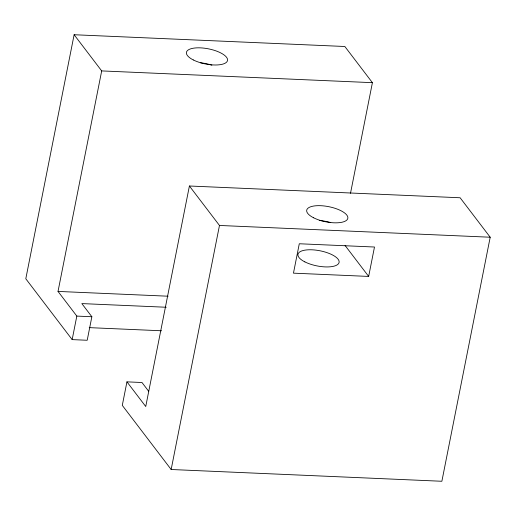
<?xml version="1.0" encoding="UTF-8"?>
<svg xmlns="http://www.w3.org/2000/svg" width="516" height="516" viewBox="0 0 516 516"><rect width="100%" height="100%" fill="white"/><g stroke="black" fill="none" stroke-linecap="round" stroke-linejoin="round"><path stroke-width="0.77" d="M350.499 193.326L372.41 82.67L344.843 46.498L74.123 34.733L25.8 278.775L72.163 339.612L87.204 340.263L91.861 316.74L81.838 303.589L166.223 307.252M72.163 339.612L76.82 316.089L58.024 291.424L101.691 70.911L74.123 34.733M126.942 381.853L122.286 405.376L171.157 469.502L441.877 481.267L490.2 237.225L460.124 197.763L189.404 185.999L145.738 406.518L126.942 381.853L141.984 382.511L148.666 391.276M171.157 469.502L219.474 225.46L189.404 185.999M368.663 276.428L374.487 247.022L299.286 243.758L293.462 273.158L368.663 276.428L345.049 245.442M101.691 70.911L372.41 82.67M219.474 225.46L490.2 237.225M58.024 291.424L168.081 296.21M76.82 316.089L91.861 316.74M89.236 327.634L161.566 330.775M200.537 62.778A20.956 7.714 11.2 0 1 211.882 65.184M319.314 220.487A20.956 7.714 11.2 0 1 330.724 222.577M313.593 217.784A20.956 7.714 11.2 0 0 347.455 219.261A20.956 7.714 11.2 0 0 320.752 205.697A20.956 7.714 11.2 0 0 313.593 217.784M193.3 59.946A20.956 7.714 11.2 0 0 227.163 61.417A20.956 7.714 11.2 0 0 200.46 47.859A20.956 7.714 11.2 0 0 193.3 59.946M304.859 261.889A20.956 7.714 11.2 0 0 338.728 263.36A20.956 7.714 11.2 0 0 312.019 249.802A20.956 7.714 11.2 0 0 304.859 261.889"/></g></svg>
